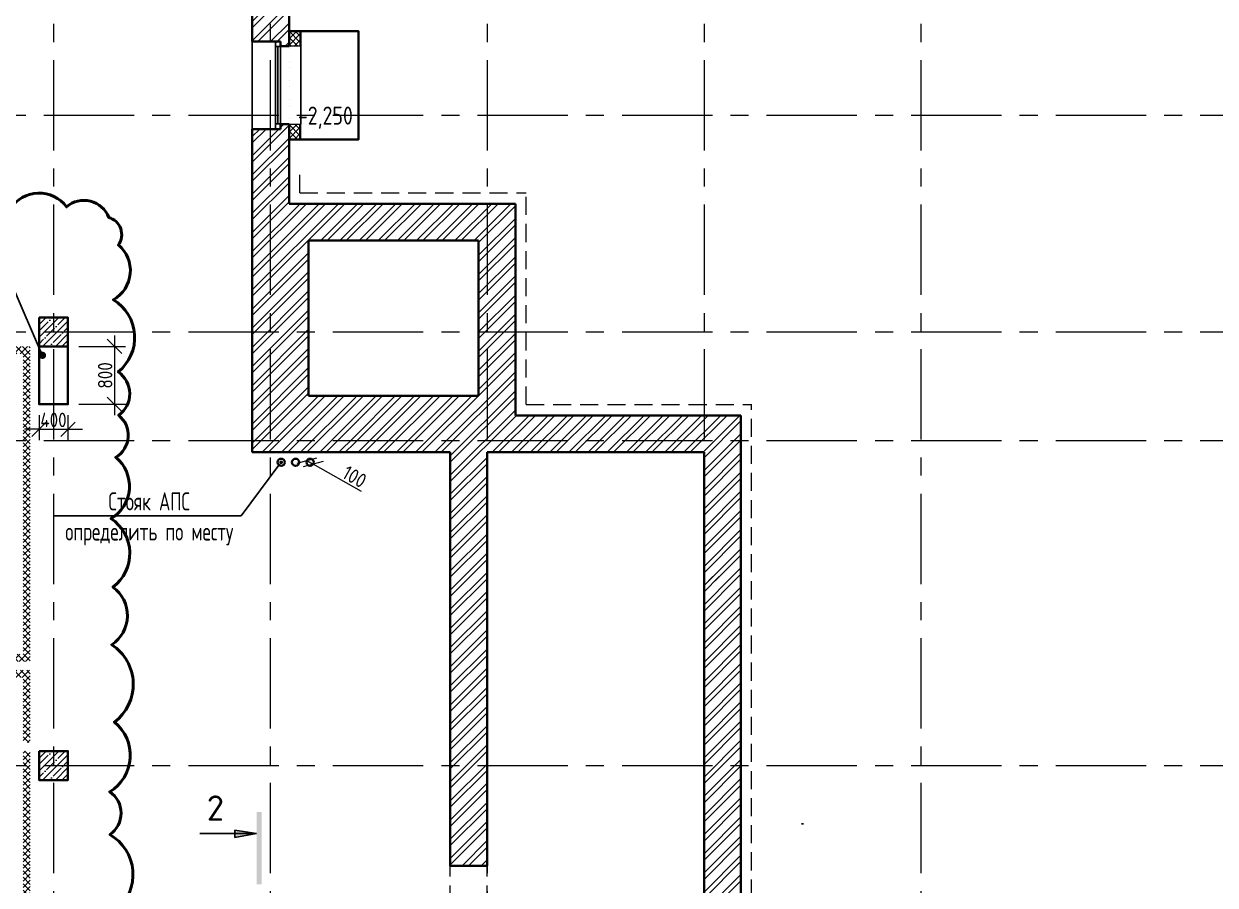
# Model space of a CAD drawing. Header units: millimetres. Extents: x -360149 to 682031, y -35655 to 209517.
# Drawn here: x -335582 to -319100, y 92946 to 104865 of the extents above; entities that cross this region are included whole.
import ezdxf
from ezdxf import colors
from ezdxf.entities.mleader import LeaderData, LeaderLine
from ezdxf.math import Vec2, Vec3

# ---------------------------------------------------------------- set-up
doc = ezdxf.new("R2010")
doc.units = ezdxf.units.MM
doc.header["$MEASUREMENT"] = 0
doc.header["$PDMODE"] = 3
doc.header["$PDSIZE"] = -4
doc.linetypes.add('CENTER', pattern=[2, 1.25, -0.25, 0.25, -0.25])
doc.linetypes.add('TRATTEGGIATA', pattern=[0.75, 0.5, -0.25])
doc.layers.get('0').update_dxf_attribs({"color": 250, "lineweight": 9})
doc.layers.get('Defpoints').update_dxf_attribs({"color": 6})
for name, color, linetype, lineweight in [('1 этаж тонкие линии!', 250, 'Continuous', 0), ('_АР ТЕКСТ', 250, 'Continuous', 25), ('АР штриховка стен', 250, 'Continuous', 9), ('АР_Колонны', 250, 'Continuous', 30), ('АР_Колонны Штрих', 250, 'Continuous', 5), ('АР_МосжилНии_Стены', 127, 'Continuous', 30), ('АР_Навесной фасад', 147, 'Continuous', 5), ('АР_Оси', 195, 'Continuous', 9), ('АР_Отметки', 250, 'Continuous', 15), ('АР_Разрезы', 175, 'Continuous', 9), ('АР_Штриховка кирпич', 250, 'Continuous', 9), ('Отв.СС', 234, 'Continuous', 9), ('СС_СКК_Лоток', 170, 'Continuous', 25), ('СТЕНЫ несущие ЛИДЕР', 7, 'Continuous', 30), ('Штриховка', 7, 'Continuous', 5)]:
    doc.layers.add(name, color=color, linetype=linetype, lineweight=lineweight)
doc.layers.add('25. ЗАЛИВКА ЗОН', color=7, linetype='Continuous', lineweight=0, transparency=0.2)
doc.layers.add('АР_новое окно', color=155, linetype='Continuous')
doc.layers.add('Тонкая', color=7, linetype='Continuous')
doc.styles.add('GOST Common', font='GOST Common.ttf', dxfattribs={"width": 0.9, "height": 200})
doc.styles.add('ISOCPEUR', font='isocpeur.ttf', dxfattribs={"width": 0.7})
doc.styles.add('METRO-STYLE', font='isocpeur.ttf', dxfattribs={"width": 0.9, "oblique": 15})
doc.dimstyles.new('ADSK_Основной_2_мм', dxfattribs={"dimscale": 304.8, "dimtxt": 201.142999, "dimasz": 0.656168, "dimexe": 0.492126, "dimexo": 0.492126, "dimgap": 0.098425, "dimtad": 1, "dimdec": 1, "dimrnd": 0.1, "dimdsep": 46, "dimtxsty": 'GOST Common', "dimblk1": 'OBLIQUE', "dimblk2": 'OBLIQUE', "dimsah": 1, "dimcen": 0.09, "dimdle": 0.492126, "dimazin": 2, "dimtfac": 1, "dimtdec": 4, "dimtix": 1, "dimtmove": 0, "dimatfit": 3, "dimfxl": 1, "dimtvp": 1, "dimtolj": 1, "dimtzin": 0, "dimlwd": 20, "dimlwe": 20, "dimarcsym": 2})
pattern_1 = [(45, (-1298418.67, 164822.8), (-132.58252, 132.58252), []), (45, (-1298330.29, 164822.8), (-132.58252, 132.58252), [])]

# ---------------------------------------------------------------- blocks, each defined once
blk = doc.blocks.new('*U244')
at = {"layer": 'АР_новое окно', "lineweight": 20}
for p, q in [((0, 1210), (-70, 1210)), ((0, 0), (-70, 0))]:
    blk.add_line(p, q, dxfattribs=at)
at = {"layer": 'АР_новое окно'}
for p, q in [((-70, 1210), (-70, 0)), ((-70, 0), (-70, 1210)), ((0, 1210), (0, 0)), ((0, 1140), (-70, 1140)), ((-35, 1140), (-35, 70)), ((0, 70), (-70, 70))]:
    blk.add_line(p, q, dxfattribs=at)
blk = doc.blocks.new('A$C60573c2e')
at = {"layer": 'АР_Разрезы', "ltscale": 100}
h = blk.add_hatch(color=5, dxfattribs=at)
h.dxf.hatch_style = 1
h.paths.add_polyline_path([(20810, -37642), (20880, -37642), (20880, -36642), (20810, -36642)])
h.paths.add_polyline_path([(20509, -36993), (20810, -36942), (20509, -36942)])
h.paths.add_polyline_path([(20509, -36942), (20810, -36942), (20509, -36892)])
at = {"layer": 'АР_Разрезы', "color": 5, "lineweight": 25, "ltscale": 100}
for p, q in [((20810, -36942), (20509, -36892)), ((20509, -36892), (20509, -36993)), ((20509, -36993), (20810, -36942))]:
    blk.add_line(p, q, dxfattribs=at)
at = {"layer": 'АР_Разрезы', "color": 5, "lineweight": 25, "ltscale": 100, "elevation": 0}
blk.add_lwpolyline([(20810, -36942), (20026, -36942)], dxfattribs=at)
at = {"layer": 'АР_Разрезы', "color": 5, "lineweight": 25, "ltscale": 100, "insert": (20360, -36413), "char_height": 350, "width": 583.33, "attachment_point": 3, "style": 'METRO-STYLE'}
blk.add_mtext('{\\Q0;\\W1;2}', dxfattribs=at)
blk = doc.blocks.new('_DotSmall')
at = {"color": 0, "linetype": 'ByBlock', "const_width": 0.5}
blk.add_lwpolyline([(-0.0625, 0, 1), (0.0625, 0, 1)], format="xyb", close=True, dxfattribs=at)
blk = doc.blocks.new('A$C3366e2cd')
at = {"layer": '25. ЗАЛИВКА ЗОН', "lineweight": 13, "ltscale": 500}
for points in [[(0, 1501), (-164, 1501), (-164, 1291), (0, 1291)], [(0, 1501), (-151, 1501), (-151, 1291), (0, 1291)], [(0, 0), (-164, 0), (-164, 210), (0, 210)], [(0, 0), (-151, 0), (-151, 210), (0, 210)]]:
    blk.add_lwpolyline(points, close=True, dxfattribs=at)
blk = doc.blocks.new('A$C997e44c0')
at = {"layer": '1 этаж тонкие линии!', "ltscale": 100, "transparency": 33554559}
h = blk.add_hatch(dxfattribs=at)
h.set_pattern_fill('ANSI37', scale=500, style=0)
h.set_pattern_definition([(45, (297279.57, -127860.68), (-44.194174, 44.194174), []), (135, (297279.57, -127860.68), (-44.194174, -44.194174), [])])
h.paths.add_polyline_path([(210, 151), (212, 0), (0, 0), (0, 151)])
h = blk.add_hatch(dxfattribs=at)
h.set_pattern_fill('ANSI37', scale=500, style=0)
h.set_pattern_definition([(45, (298572.07, -127860.68), (-44.194174, 44.194174), []), (135, (298572.07, -127860.68), (-44.194174, -44.194174), [])])
h.paths.add_polyline_path([(1503, 151), (1505, 0), (1292, 0), (1292, 151)])
at = {"layer": 'АР_Навесной фасад', "ltscale": 100, "rotation": 270}
blk.add_blockref('A$C3366e2cd', (0, 0), dxfattribs=at)
blk = doc.blocks.new('_Dot')
at = {"color": 0, "linetype": 'ByBlock', "lineweight": -2}
blk.add_line((-0.5, 0), (-1, 0), dxfattribs=at)
at = {"color": 0, "linetype": 'ByBlock', "const_width": 0.5}
blk.add_lwpolyline([(-0.25, 0, 1), (0.25, 0, 1)], format="xyb", close=True, dxfattribs=at)
blk = doc.blocks.new('_Oblique')
at = {"color": 0, "linetype": 'ByBlock', "lineweight": -2}
blk.add_line((-0.5, -0.5), (0.5, 0.5), dxfattribs=at)
blk = doc.blocks.new('*D1560')
at = {"layer": 'Defpoints', "color": 0, "transparency": 16777216}
for p in [(-334972, 100401), (-334972, 99600), (-334327, 99600)]:
    blk.add_point(p, dxfattribs=at)
at = {"layer": 'Отв.СС', "color": 0, "lineweight": 20, "transparency": 16777216}
for p, q in [((-334327, 100551), (-334327, 99450)), ((-334822, 100401), (-334177, 100401)), ((-334822, 99600), (-334177, 99600))]:
    blk.add_line(p, q, dxfattribs=at)
at = {"layer": 'Отв.СС', "color": 0, "lineweight": 20, "transparency": 16777216, "xscale": 200, "yscale": 200, "zscale": 200}
for p, rotation in [((-334327, 100401), 90), ((-334327, 99600), 270)]:
    blk.add_blockref('_Oblique', p, dxfattribs=dict(at, rotation=rotation))
at = {"layer": 'Отв.СС', "color": 0, "transparency": 16777216, "insert": (-334457, 100000), "char_height": 200, "attachment_point": 5, "rotation": 90, "style": 'GOST Common'}
blk.add_mtext('\\A1;800', dxfattribs=at)
blk = doc.blocks.new('*D1561')
at = {"layer": 'Defpoints', "color": 0, "transparency": 16777216}
for p in [(-335372, 99600), (-334972, 99600), (-334972, 99254)]:
    blk.add_point(p, dxfattribs=at)
at = {"layer": 'Отв.СС', "color": 0, "lineweight": 20, "transparency": 16777216}
for p, q in [((-335372, 99450), (-335372, 99104)), ((-334972, 99450), (-334972, 99104)), ((-335372, 99254), (-335572, 99254)), ((-335372, 99254), (-334972, 99254)), ((-334972, 99254), (-334772, 99254))]:
    blk.add_line(p, q, dxfattribs=at)
at = {"layer": 'Отв.СС', "color": 0, "lineweight": 20, "transparency": 16777216, "xscale": 200, "yscale": 200, "zscale": 200}
blk.add_blockref('_Oblique', (-335372, 99254), dxfattribs=at)
at = {"layer": 'Отв.СС', "color": 0, "lineweight": 20, "transparency": 16777216, "xscale": 200, "yscale": 200, "zscale": 200, "rotation": 180}
blk.add_blockref('_Oblique', (-334972, 99254), dxfattribs=at)
at = {"layer": 'Отв.СС', "color": 0, "transparency": 16777216, "insert": (-335172, 99384), "char_height": 200, "attachment_point": 5, "style": 'GOST Common'}
blk.add_mtext('\\A1;400', dxfattribs=at)
blk = doc.blocks.new('*D1564')
at = {"layer": 'Defpoints', "color": 0, "transparency": 16777216}
for p in [(-331666, 98822), (-331579, 98773)]:
    blk.add_point(p, dxfattribs=at)
at = {"layer": 'Отв.СС', "color": 0, "lineweight": 20, "transparency": 16777216}
for p in [(-331666, 98822), (-330912, 98395)]:
    blk.add_line(p, (-331579, 98773), dxfattribs=at)
at = {"layer": 'Отв.СС', "color": 0, "lineweight": 20, "transparency": 16777216, "xscale": 200, "yscale": 200, "zscale": 200}
for p, rotation in [((-331666, 98822), 330.4499909176095), ((-331579, 98773), 150.4499909176094)]:
    blk.add_blockref('_Oblique', p, dxfattribs=dict(at, rotation=rotation))
at = {"layer": 'Отв.СС', "color": 0, "transparency": 16777216, "insert": (-331007, 98598), "char_height": 200, "attachment_point": 5, "rotation": 330.45, "style": 'GOST Common'}
blk.add_mtext('\\A1;100', dxfattribs=at)

msp = doc.modelspace()

# ---------------------------------------------------------------- hatches: boundary and pattern name
at = {"layer": 'АР_Колонны Штрих', "ltscale": 100}
h = msp.add_hatch(dxfattribs=at)
h.set_pattern_fill('ANSI35', color=256, scale=500)
h.set_pattern_definition([(45, (-1292424.17, 140672.16), (-88.388348, 88.388348), []), (45, (-1292335.78, 140672.16), (-88.388348, 88.388348), [156.25, -31.25, 0, -31.25])])
h.paths.add_polyline_path([(-334972.07, 100800.68), (-335372.07, 100800.68), (-335372.07, 100400.68), (-334972.07, 100400.68)])
h = msp.add_hatch(dxfattribs=at)
h.set_pattern_fill('ANSI35', color=256, scale=500)
h.set_pattern_definition([(45, (-1292424.17, 134672.16), (-88.388348, 88.388348), []), (45, (-1292335.78, 134672.16), (-88.388348, 88.388348), [156.25, -31.25, 0, -31.25])])
h.paths.add_polyline_path([(-334972.07, 94800.68), (-335372.07, 94800.68), (-335372.07, 94400.68), (-334972.07, 94400.68)])
at = {"layer": 'АР_Штриховка кирпич', "ltscale": 100}
h = msp.add_hatch(dxfattribs=at)
h.set_pattern_fill('ANSI32', color=256, scale=500)
h.set_pattern_definition(pattern_1)
h.paths.add_polyline_path([(-328782.19, 102375.68), (-329292.19, 101865.68), (-329292.19, 99715.68), (-331012.04, 99715.68), (-331012.04, 98935.68), (-329682, 98935.68), (-329682, 93215.35), (-329172.07, 93215.35), (-329172.07, 98935.68), (-326172.07, 98935.68), (-326172.04, 97157.11), (-325662.04, 97157.11), (-325662.04, 99445.84), (-328782.19, 99445.68)])
h.paths.add_polyline_path([(-329172.07, 106811.5), (-329172.07, 106600.68), (-329460.55, 106575.54), (-329502.72, 106702.03)], flags=16)
h.paths.add_polyline_path([(-329123.79, 106828.35), (-329039.46, 106575.37), (-329172.07, 106600.68), (-329172.07, 106811.5)], flags=16)
h.paths.add_polyline_path([(-329172.07, 106389.86), (-329377.88, 106322.02), (-329462.22, 106575.01), (-329172.07, 106600.68)], flags=16)
h.paths.add_polyline_path([(-329172.07, 106389.86), (-329172.07, 106600.68), (-329041.12, 106574.83), (-328998.95, 106448.34)], flags=16)
h.paths.add_polyline_path([(-332101.11, 104554.37), (-331912.19, 104554.37), (-331912.19, 103474.49), (-332101.11, 103474.49)], flags=17)
edge = h.paths.add_edge_path()
edge.add_line((-332422.19, 104619.37), (-332101.11, 104619.37))
edge.add_line((-332101.11, 104619.37), (-332101.11, 103409.49))
edge.add_line((-332101.11, 103409.49), (-332422.19, 103409.49))
edge.add_line((-332422.19, 103409.49), (-332422.19, 98935.49))
edge.add_line((-332422.19, 98935.49), (-331011.96, 98935.72))
edge.add_line((-331011.96, 98935.72), (-331012.11, 99715.65))
edge.add_line((-331012.11, 99715.65), (-331642.19, 99715.56))
edge.add_line((-331642.19, 99715.56), (-331642.19, 101865.68))
edge.add_line((-331642.19, 101865.68), (-329292.19, 101865.68))
edge.add_line((-329292.19, 101865.68), (-328782.19, 102375.68))
edge.add_line((-328782.19, 102375.68), (-331911.76, 102375.68))
edge.add_line((-331911.76, 102375.68), (-331912.19, 105875.94))
edge.add_line((-331912.19, 105875.94), (-331612.19, 105875.94))
edge.add_arc((-332173.82, 115605.67), 9745.92, 273.303623, 293.080765)
edge.add_arc((-332173.82, 115605.67), 9745.92, 293.080765, 323.725038)
edge.add_line((-324316.79, 109839.39), (-324909.5, 109893.39))
edge.add_arc((-332221.31, 115664.2), 9314.76, 273.749374, 321.717901, ccw=False)
edge.add_line((-331612.19, 106369.37), (-331912.19, 106369.37))
edge.add_line((-331912.19, 106369.37), (-331912.19, 106600.68))
edge.add_line((-331912.19, 106600.68), (-332422.19, 106600.68))
edge.add_line((-332422.19, 106600.68), (-332422.19, 104619.37))
h = msp.add_hatch(dxfattribs=at)
h.set_pattern_fill('ANSI32', color=256, scale=500)
h.set_pattern_definition(pattern_1)
h.paths.add_polyline_path([(-325662.04, 97215.68), (-326172.07, 97215.68), (-326172.07, 91935.68), (-325662.04, 91935.68)])
at = {"layer": 'Штриховка', "transparency": 33554636}
h = msp.add_hatch(dxfattribs=at)
h.set_pattern_fill('ANSI37', color=256, scale=500)
h.paths.add_polyline_path([(-341372, 100400.68), (-344172.07, 100400.68), (-344172.07, 100300.68), (-341372, 100300.68)])
h.paths.add_polyline_path([(-344172.07, 100400.68), (-345133.71, 100400.68), (-345133.71, 100300.68), (-344172.07, 100300.68)])
h.paths.add_polyline_path([(-346633.35, 100400.68), (-346852.19, 100400.68), (-346852.19, 99100.68), (-346752.19, 99100.68), (-346752.19, 100300.68), (-346633.35, 100300.68)])
h.paths.add_polyline_path([(-346752.19, 99100.68), (-346852.19, 99100.68), (-346852.19, 94600.68), (-346752.19, 94600.68)])
h.paths.add_polyline_path([(-335492.19, 94800.68), (-335592.19, 94800.68), (-335592.19, 94600.68), (-335492.19, 94600.68)])
h.paths.add_polyline_path([(-335492.19, 95920.74), (-338172.07, 95920.74), (-338172.07, 95820.72), (-335592.19, 95820.7), (-335592.19, 95020.64), (-335592.19, 94920.61), (-335492.19, 94920.61)])
h.paths.add_polyline_path([(-336922.83, 83292.41), (-336923, 83192.41), (-335492.19, 83192.41), (-335492.19, 91935.68), (-335492.19, 94600.68), (-335592.19, 94600.68), (-335592.19, 83292.41)])
h.paths.add_polyline_path([(-337043, 83192.41), (-337042.83, 83292.41), (-341231.83, 83292.41), (-341231.83, 82785.68), (-346752.19, 82785.68), (-346752.19, 87848.64), (-346852.19, 87848.64), (-346852.19, 82685.68), (-341131.83, 82685.68), (-341131.83, 83192.41)])
h = msp.add_hatch(dxfattribs=at)
h.set_pattern_fill('ANSI37', color=256, scale=500)
h.paths.add_polyline_path([(-338172.07, 100400.68), (-339246.77, 100400.68), (-339246.77, 100300.68), (-338172.07, 100300.68)])
h.paths.add_polyline_path([(-335492.19, 100400.68), (-338172.07, 100400.68), (-338172.07, 100300.68), (-335592.19, 100300.68), (-335592.19, 99100.68), (-335492.19, 99100.68)])
h.paths.add_polyline_path([(-335492.19, 99100.68), (-335592.19, 99100.68), (-335592.19, 96140.66), (-338172.07, 96140.7), (-338172.07, 96040.7), (-335592.21, 96040.66), (-335492.19, 96040.66)])
h.paths.add_polyline_path([(-340746.77, 100400.68), (-341172.07, 100400.68), (-341172.07, 99100.68), (-341152, 99100.68), (-341152, 100300.68), (-340746.77, 100300.68)])

# ---------------------------------------------------------------- linework, layer by layer
at = {"linetype": 'TRATTEGGIATA', "ltscale": 500}
for p, q in [((-331764.46, 102525.77), (-331764.37, 102883.82)), ((-331764.46, 102525.75), (-328632.33, 102525.68)), ((-328634.46, 99595.77), (-328634.37, 102525.68)), ((-328634.46, 99595.77), (-325512.17, 99595.68)), ((-325514.19, 91275.68), (-325514.21, 99595.68)), ((-329682.04, 92315.34), (-329682.04, 93215.35)), ((-329172.07, 92315.34), (-329172.07, 93215.35))]:
    msp.add_line(p, q, dxfattribs=at)
at = {"color": 1, "lineweight": 30}
msp.add_lwpolyline([(-335372.07, 100400.69), (-334972.08, 100400.69), (-334972.08, 99600.31), (-335372.07, 99600.31)], close=True, dxfattribs=at)
for centre in [(-332022.19, 98797.19), (-331822.19, 98797.19), (-331622.19, 98797.19)]:
    msp.add_circle(centre, 50, dxfattribs=at)
at = {"layer": '_АР ТЕКСТ', "color": 242, "linetype": 'ByBlock', "lineweight": -2, "true_color": 0xcd2027}
msp.add_line((-324821.54, 93796.77), (-324795.53, 93796.77), dxfattribs=at)
at = {"layer": 'Defpoints', "color": 2, "lineweight": 40}
msp.add_lwpolyline([(-334300.76, 92601.7, 0.52056705), (-334390.32, 93645.59, 0.52056705), (-334392.32, 94238.21, 0.52056705), (-334329.55, 95201.55, 0.52056705), (-334365.03, 96272.45, 0.52056705), (-334349.06, 97070.89, 0.52056705), (-334376.67, 98019.01, 0.52056705), (-334309.37, 98867.33, 0.52056705), (-334269.86, 99448.11, 0.52056705), (-334276.65, 100047.89, 0.52056705), (-334342.08, 101046.37, 0.52056705), (-334273.64, 101806.08, 0.52056705), (-334407.9, 102185.87, 0.52056705), (-334991.74, 102332.5, 0.52056705), (-335770.41, 102305.51, 0.52056705)], format="xyb", dxfattribs=at)
at = {"layer": 'АР штриховка стен', "color": 1, "ltscale": 100}
for p, q in [((-332422.19, 103281.24), (-332422.19, 98935.68)), ((-332422.19, 98935.68), (-331612.04, 98935.68))]:
    msp.add_line(p, q, dxfattribs=at)
at = {"layer": 'АР_Колонны', "ltscale": 100}
for points in [[(-335372.07, 100800.68), (-334972.07, 100800.68), (-334972.07, 100400.68), (-335372.07, 100400.68)], [(-335372.07, 94800.68), (-334972.07, 94800.68), (-334972.07, 94400.68), (-335372.07, 94400.68)]]:
    msp.add_lwpolyline(points, close=True, dxfattribs=at)
at = {"layer": 'АР_МосжилНии_Стены', "ltscale": 100}
for p, q in [((-332422.19, 104619.37), (-332422.19, 106600.68)), ((-331912.19, 104554.37), (-331912.19, 106600.68)), ((-332031.11, 104619.37), (-332422.19, 104619.37)), ((-332031.11, 104619.37), (-332031.11, 104554.37)), ((-332031.11, 104554.37), (-331912.19, 104554.37)), ((-332422.19, 98935.68), (-332422.19, 103409.49)), ((-332031.11, 103409.49), (-332422.19, 103409.49)), ((-332031.11, 103474.49), (-332031.11, 103409.49)), ((-332031.11, 103474.49), (-331912.19, 103474.49)), ((-331912.19, 102375.68), (-331912.19, 103474.49)), ((-328782.19, 102375.68), (-331912.19, 102375.68)), ((-328782.19, 99445.68), (-328782.19, 102375.68)), ((-331642.19, 99715.68), (-331642.19, 101865.68)), ((-329292.19, 101865.68), (-331642.19, 101865.68)), ((-329292.19, 99715.68), (-329292.19, 101865.68)), ((-329901.04, 99715.68), (-331642.19, 99715.68)), ((-329292.19, 99715.68), (-329912.04, 99715.68)), ((-328782.19, 99445.68), (-325662.04, 99445.68)), ((-325662.04, 91425.68), (-325662.04, 99445.68)), ((-329912.04, 98935.68), (-332422.19, 98935.68)), ((-329912.04, 98935.68), (-329682, 98935.68)), ((-329172.07, 98935.68), (-326172.04, 98935.68)), ((-326172.04, 97065.59), (-326172.04, 98935.68)), ((-326172.07, 91935.68), (-326172.04, 97215.68)), ((-329682, 93215.35), (-329172, 93215.35))]:
    msp.add_line(p, q, dxfattribs=at)
for points in [[(-329682, 93215.35), (-329682, 98935.68)], [(-329172.07, 93215.35), (-329172.07, 98935.68)]]:
    msp.add_lwpolyline(points, dxfattribs=at)
at = {"layer": 'АР_новое окно'}
for p, q in [((-332422.19, 104619.37), (-332422.19, 103409.49)), ((-331748.27, 103474.94), (-331748.27, 104554.83))]:
    msp.add_line(p, q, dxfattribs=at)
at = {"layer": 'АР_Оси', "linetype": 'CENTER', "ltscale": 1000}
for p, q in [((-335172.07, 134363.15), (-335172.07, 78630.8)), ((-332172.07, 134363.15), (-332172.07, 78630.8)), ((-329172.07, 134363.15), (-329172.07, 78630.8)), ((-326172.07, 134363.15), (-326172.07, 78630.8)), ((-323172.07, 134363.15), (-323172.07, 78630.8)), ((-359305.77, 103600.68), (-276127.36, 103600.68)), ((-359305.77, 100600.68), (-276127.36, 100600.68)), ((-359305.77, 99100.68), (-276127.36, 99100.68)), ((-359305.77, 94600.68), (-276127.36, 94600.68))]:
    msp.add_line(p, q, dxfattribs=at)
at = {"layer": 'СТЕНЫ несущие ЛИДЕР', "ltscale": 100}
msp.add_lwpolyline([(-331912.19, 104765.04), (-330953.79, 104765.04), (-330953.79, 103263.82), (-331912.19, 103263.82)], dxfattribs=at)

# ---------------------------------------------------------------- block references
at = {"layer": '25. ЗАЛИВКА ЗОН', "lineweight": 13, "ltscale": 500}
for name, p, rotation in [('A$C997e44c0', (-331912.89, 104765.04), 270), ('A$C3366e2cd', (-331912.19, 104765.04), 180)]:
    msp.add_blockref(name, p, dxfattribs=dict(at, rotation=rotation))
at = {"layer": 'АР_новое окно', "xscale": -1}
msp.add_blockref('*U244', (-332101.11, 103409.49), dxfattribs=at)
at = {"layer": 'Тонкая', "color": 31, "ltscale": 100, "true_color": 0xfecc66}
msp.add_blockref('A$C60573c2e', (-353172.07, 130600.68), dxfattribs=at)
msp.add_blockref('A$C60573c2e', (-353172.07, 130600.68), dxfattribs=at)

# ---------------------------------------------------------------- dimensions: what is measured, and where the dimension line sits
at = {"layer": 'Отв.СС', "color": 1}
dim = msp.add_linear_dim(base=(-334327.48, 99600.31), p1=(-334972.08, 100400.68), p2=(-334972.08, 99600.31), angle=90, text='800', dimstyle='ADSK_Основной_2_мм', override={"dimpost": '<>'}, dxfattribs=at)
dim.commit()
dim.dimension.update_dxf_attribs({"geometry": '*D1560', "text_midpoint": (-334457.48, 100000.5)})
dim = msp.add_linear_dim(base=(-334972.08, 99253.77), p1=(-335372.07, 99600.31), p2=(-334972.08, 99600.31), dimstyle='ADSK_Основной_2_мм', override={"dimpost": '<>'}, dxfattribs=at)
dim.commit()
dim.dimension.update_dxf_attribs({"geometry": '*D1561', "text_midpoint": (-335172.08, 99383.77)})
dim = msp.add_diameter_dim_2p(p1=(-331665.69, 98821.85), p2=(-331578.7, 98772.53), dimstyle='ADSK_Основной_2_мм', override={"dimpost": '<>'}, dxfattribs=at)
dim.commit()
dim.dimension.update_dxf_attribs({"geometry": '*D1564', "text_midpoint": (-331007.42, 98598.09)})

# ---------------------------------------------------------------- leaders
at = {"layer": 'АР_Отметки'}
ml = msp.add_multileader_mtext('Standard', dxfattribs=at)
ml.set_content('{\\W0.8;-2,250}', color=256, style='ISOCPEUR')
ml.set_leader_properties(color=256, linetype='Continuous', lineweight=-1)
ml.set_arrow_properties(name='DOTSMALL')
ml.build(insert=Vec2(0, 0))
ml.multileader.update_dxf_attribs({"has_text_frame": 1, "text_left_attachment_type": 4, "text_right_attachment_type": 4, "dogleg_length": 100, "arrow_head_size": 180})
ctx = ml.context
ctx.base_point, ctx.char_height, ctx.arrow_head_size, ctx.landing_gap_size, ctx.plane_origin = Vec3(-336127.5, 116985.86, 0), 250, 180, 50, Vec3(-337173.96, 115928.76, 0)
ctx.left_attachment, ctx.right_attachment = 4, 4
notes = []
notes.append((ctx, [(0, (0, 0, 0), (0, 0), (1, 0), 1, [])]))
ctx.mtext.insert, ctx.mtext.width, ctx.mtext.defined_height, ctx.mtext.line_spacing_style, ctx.mtext.flow_direction = Vec3(-336077.5, 117319.19, 0), 769.989, 343.89, 2, 5
ml = msp.add_multileader_mtext('Standard', dxfattribs=at)
ml.set_content('{\\W0.8;-2,250}', color=256, style='ISOCPEUR')
ml.set_leader_properties(color=256, linetype='Continuous', lineweight=-1)
ml.set_arrow_properties(name='DOTSMALL')
ml.build(insert=Vec2(0, 0))
ml.multileader.update_dxf_attribs({"has_text_frame": 1, "text_left_attachment_type": 4, "text_right_attachment_type": 4, "dogleg_length": 100, "arrow_head_size": 180})
ctx = ml.context
ctx.base_point, ctx.char_height, ctx.arrow_head_size, ctx.landing_gap_size, ctx.plane_origin = Vec3(-331840.15, 103386.88), 250, 180, 50, Vec3(-332043.59, 102108.76)
ctx.left_attachment, ctx.right_attachment = 4, 4
notes.append((ctx, [(0, (0, 0, 0), (0, 0), (1, 0), 1, [])]))
ctx.mtext.insert, ctx.mtext.width, ctx.mtext.defined_height, ctx.mtext.line_spacing_style, ctx.mtext.flow_direction = Vec3(-331790.15, 103720.21), 769.989, 343.89, 2, 5
ml = msp.add_multileader_mtext('Standard', dxfattribs=at)
ml.set_content('{\\W0.8;-2,500}', color=256, style='ISOCPEUR')
ml.set_leader_properties(color=256, linetype='Continuous', lineweight=-1)
ml.set_arrow_properties(name='DOTSMALL')
ml.build(insert=Vec2(0, 0))
ml.multileader.update_dxf_attribs({"has_text_frame": 1, "text_left_attachment_type": 4, "text_right_attachment_type": 4, "dogleg_length": 100, "arrow_head_size": 180})
ctx = ml.context
ctx.base_point, ctx.char_height, ctx.arrow_head_size, ctx.landing_gap_size, ctx.plane_origin = Vec3(-348917.1, 102167.8), 250, 180, 50, Vec3(-348638.57, 101601.28)
ctx.left_attachment, ctx.right_attachment = 4, 4
notes.append((ctx, [(0, (0, 0, 0), (0, 0), (1, 0), 1, [])]))
ctx.mtext.insert, ctx.mtext.width, ctx.mtext.line_spacing_style, ctx.mtext.flow_direction = Vec3(-348867.1, 102501.13), 749.6898, 2, 5
ml = msp.add_multileader_mtext('Standard', dxfattribs=at)
ml.set_content('{\\W0.8;-2,400}', color=256, style='ISOCPEUR')
ml.set_leader_properties(color=256, linetype='Continuous', lineweight=-1)
ml.set_arrow_properties(name='DOTSMALL')
ml.build(insert=Vec2(0, 0))
ml.multileader.update_dxf_attribs({"has_text_frame": 1, "text_left_attachment_type": 4, "text_right_attachment_type": 4, "dogleg_length": 100, "arrow_head_size": 180})
ctx = ml.context
ctx.base_point, ctx.char_height, ctx.arrow_head_size, ctx.landing_gap_size, ctx.plane_origin = Vec3(-346371.36, 101933.6), 250, 180, 50, Vec3(-346327.75, 100655.48)
ctx.left_attachment, ctx.right_attachment = 4, 4
notes.append((ctx, [(0, (0, 0, 0), (0, 0), (1, 0), 1, [])]))
ctx.mtext.insert, ctx.mtext.width, ctx.mtext.defined_height, ctx.mtext.line_spacing_style, ctx.mtext.flow_direction = Vec3(-346321.36, 102266.93), 769.989, 343.89, 2, 5
at = {"layer": 'СС_СКК_Лоток', "color": 1, "lineweight": 0, "transparency": 33554687}
ml = msp.add_multileader_mtext('Standard', dxfattribs=at)
ml.set_content('Стояк СС', color=1, style='ISOCPEUR')
ml.set_leader_properties()
ml.set_arrow_properties(name='DOT')
ml.build(insert=Vec2(0, 0))
ml.multileader.update_dxf_attribs({"text_left_attachment_type": 6, "text_right_attachment_type": 6, "dogleg_length": 100, "arrow_head_size": 100})
ctx = ml.context
ctx.base_point, ctx.char_height, ctx.arrow_head_size, ctx.landing_gap_size, ctx.plane_origin = Vec3(-336766, 101151.36), 250, 100, 0, Vec3(-331242.08, 98993.14)
ctx.left_attachment, ctx.right_attachment = 6, 6
notes.append((ctx, [(0, (1, 1, 0), (-335703.5, 101151.36), (-1, 0), 100, [(0, [(-335324.5, 100277.76)], 0, [])])]))
ctx.mtext.insert, ctx.mtext.width, ctx.mtext.defined_height, ctx.mtext.flow_direction = Vec3(-336766, 101451.36), 3191.4764, 690.22, 5
ml = msp.add_multileader_mtext('Standard', dxfattribs=at)
ml.set_content('Стояк АПС\\Pопределить по месту', color=1, style='ISOCPEUR')
ml.set_leader_properties()
ml.set_arrow_properties(name='DOT')
ml.build(insert=Vec2(0, 0))
ml.multileader.update_dxf_attribs({"text_left_attachment_type": 6, "text_right_attachment_type": 6, "dogleg_length": 100, "arrow_head_size": 50})
ctx = ml.context
ctx.base_point, ctx.char_height, ctx.arrow_head_size, ctx.landing_gap_size, ctx.plane_origin = Vec3(-335001.21, 98056.5), 250, 50, 0, Vec3(-331320.63, 95861.82)
ctx.left_attachment, ctx.right_attachment, ctx.text_align_type = 6, 6, 1
notes.append((ctx, [(0, (1, 1, 0), (-332573.71, 98056.5), (-1, 0), 100, [(0, [(-332022.19, 98797.19)], 0, [])])]))
ctx.mtext.insert, ctx.mtext.width, ctx.mtext.defined_height, ctx.mtext.alignment, ctx.mtext.flow_direction = Vec3(-333847.1, 98381.5), 3191.4764, 690.22, 2, 5
for ctx, leaders in notes:
    for number, flags, end, landing, length, lines in leaders:
        leader = LeaderData()
        leader.index, (leader.has_last_leader_line, leader.has_dogleg_vector, leader.attachment_direction) = number, flags
        leader.last_leader_point, leader.dogleg_vector, leader.dogleg_length = Vec3(end), Vec3(landing), length
        for number, points, colour, breaks in lines:
            line = LeaderLine()
            line.index, line.vertices, line.color, line.breaks = number, Vec3.list(points), colors.encode_raw_color(colour), breaks
            leader.lines.append(line)
        ctx.leaders.append(leader)

doc.saveas('drawing.dxf')
